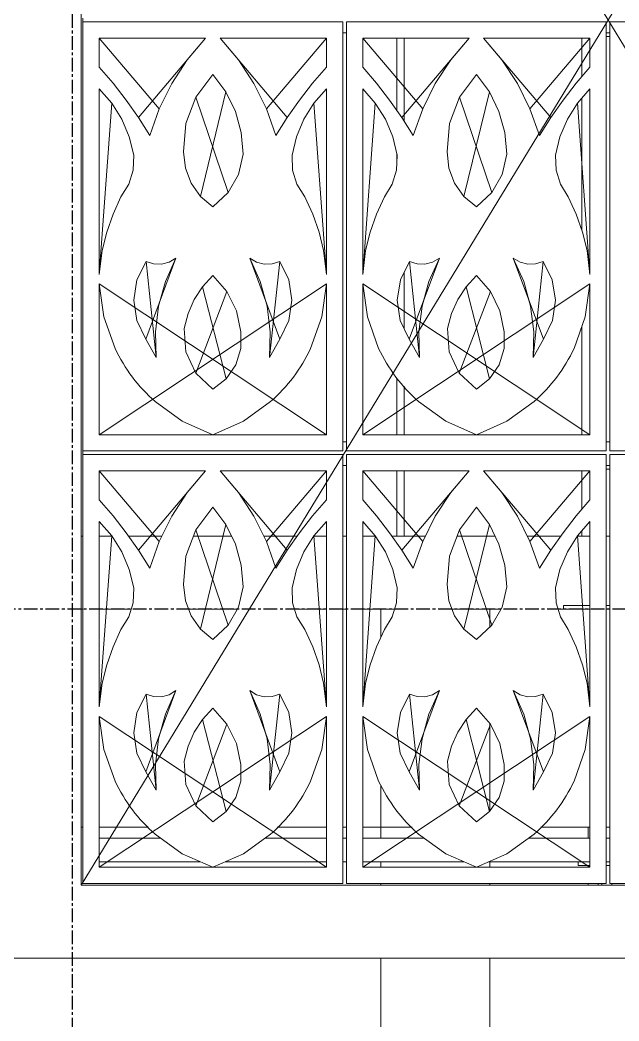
# Model space of a CAD drawing. Header units: millimetres. Extents: x -153298 to 620751, y -313239 to 250031.
# Drawn here: x 43490 to 45138, y -117038 to -114285 of the extents above; entities that cross this region are included whole.
import ezdxf

# ---------------------------------------------------------------- set-up
doc = ezdxf.new("R2010")
doc.units = ezdxf.units.MM
doc.linetypes.add('CENTER', pattern=[2, 1.25, -0.25, 0.25, -0.25])
doc.linetypes.add('XKITLINE00', pattern=[0])
doc.layers.add('000 - EXISTING_BUILDING_MAIN_COLOR_251', color=7, linetype='Continuous')
doc.layers.add('000 - EXISTING_BUILDING_MAIN_COLOR_3', color=7, linetype='Continuous')
doc.layers.add('Part', color=7, linetype='Continuous', lineweight=0)

# ---------------------------------------------------------------- blocks, each defined once
blk = doc.blocks.new('*A12971262')
at = {"layer": 'Part', "color": 7, "linetype": 'XKITLINE00', "lineweight": 0}
for p, q in [((407.409912, 19.79313), (407.409912, 21.382739)), ((407.409912, 18.651642), (407.409912, 18.833069)), ((407.409912, 12.658387), (407.409912, 13.90092)), ((407.409912, 10.42254), (407.409912, 11.862739))]:
    blk.add_line(p, q, dxfattribs=at)
blk = doc.blocks.new('*A13041267')
at = {"layer": 'Part', "color": 7, "linetype": 'XKITLINE00', "lineweight": 0}
for p, q in [((400.457909, 10.42254), (400.497911, 10.42254)), ((400.857919, 10.42254), (401.139185, 10.42254)), ((401.504635, 10.42254), (402.23285, 10.42254)), ((402.929858, 10.42254), (403.771649, 10.42254)), ((404.482964, 10.42254), (405.211179, 10.42254)), ((405.576629, 10.42254), (405.857895, 10.42254)), ((406.217911, 10.42254), (406.297911, 10.42254)), ((406.657919, 10.42254), (406.939185, 10.42254)), ((407.304635, 10.42254), (408.03285, 10.42254)), ((408.729858, 10.42254), (409.571649, 10.42254)), ((410.282964, 10.42254), (411.011179, 10.42254)), ((411.376629, 10.42254), (411.657895, 10.42254)), ((412.017911, 10.42254), (412.097911, 10.42254)), ((400.457909, 8.82254), (400.497911, 8.82254)), ((400.857919, 8.82254), (401.561046, 8.82254)), ((402.821795, 8.82254), (403.90225, 8.82254)), ((405.154768, 8.82254), (405.857895, 8.82254)), ((406.217911, 8.82254), (406.297911, 8.82254)), ((406.657919, 8.82254), (407.361046, 8.82254)), ((408.621795, 8.82254), (409.70225, 8.82254)), ((410.954768, 8.82254), (411.657895, 8.82254)), ((412.017911, 8.82254), (412.097911, 8.82254))]:
    blk.add_line(p, q, dxfattribs=at)
blk = doc.blocks.new('*A13051268')
at = {"layer": 'Part', "color": 7, "linetype": 'XKITLINE00', "lineweight": 0}
for p, q in [((400.457909, 8.822545), (400.497911, 8.822545)), ((400.857919, 8.822545), (401.561047, 8.822545)), ((402.821793, 8.822545), (403.902253, 8.822545)), ((405.154767, 8.822545), (405.857895, 8.822545)), ((406.217911, 8.822545), (406.297911, 8.822545)), ((406.657919, 8.822545), (407.361047, 8.822545)), ((408.621793, 8.822545), (409.702253, 8.822545)), ((410.954767, 8.822545), (411.657895, 8.822545)), ((412.017911, 8.822545), (412.097911, 8.822545)), ((400.457909, 4.022545), (400.497911, 4.022545)), ((400.857919, 4.022545), (401.941614, 4.022545)), ((404.7742, 4.022545), (405.857895, 4.022545)), ((406.217911, 4.022545), (406.297911, 4.022545)), ((406.657919, 4.022545), (407.741614, 4.022545)), ((410.5742, 4.022545), (411.657895, 4.022545)), ((412.017911, 4.022545), (412.097911, 4.022545))]:
    blk.add_line(p, q, dxfattribs=at)
blk = doc.blocks.new('*A13361296')
at = {"layer": 'Part', "color": 7, "linetype": 'XKITLINE00', "lineweight": 0}
for p, q in [((407.057888, 8.20333), (407.057888, 8.822545)), ((407.057888, 8.822545), (407.361047, 8.822545)), ((408.621793, 8.822545), (409.457888, 8.822545)), ((409.457888, 8.429114), (409.457888, 8.822545)), ((409.457888, 4.380215), (409.457888, 6.295593)), ((407.057888, 3.778517), (407.057888, 4.949614)), ((407.057888, 3.138387), (407.057888, 3.258517)), ((409.457888, 3.138387), (409.457888, 3.258517)), ((407.057888, 2.742546), (407.057888, 2.782517)), ((409.457888, 2.742546), (409.457888, 2.782517)), ((407.057888, -20.634477), (407.057888, 1.142546)), ((409.457888, -20.634477), (409.457888, 1.142546))]:
    blk.add_line(p, q, dxfattribs=at)
blk = doc.blocks.new('*A17691722')
at = {"layer": '000 - EXISTING_BUILDING_MAIN_COLOR_3', "color": 7, "linetype": 'XKITLINE00', "lineweight": 0}
for p, q in [((423.657912, 40.822545), (400.457909, 2.742546)), ((400.457909, 40.822545), (423.657912, 2.742546)), ((400.457909, 2.742546), (400.457909, 40.822545)), ((400.457909, 2.742546), (423.657912, 2.742546)), ((398.857909, 1.142546), (521.257903, 1.142546))]:
    blk.add_line(p, q, dxfattribs=at)
blk = doc.blocks.new('*A17701723')
at = {"layer": 'Part', "color": 7, "linetype": 'XKITLINE00', "lineweight": 0}
for p, q in [((406.217911, 12.498517), (406.297911, 12.498517)), ((412.017911, 12.498517), (412.097911, 12.498517)), ((400.497911, 12.222517), (400.497911, 12.302517)), ((406.217911, 11.978517), (406.297911, 11.978517)), ((412.017911, 11.978517), (412.097911, 11.978517))]:
    blk.add_line(p, q, dxfattribs=at)
blk = doc.blocks.new('*A17711724')
at = {"layer": 'Part', "color": 7, "linetype": 'XKITLINE00', "lineweight": 0}
for p, q in [((400.497911, 21.742517), (400.497911, 21.822517)), ((406.217911, 21.498517), (406.297911, 21.498517)), ((412.017911, 21.498517), (412.097911, 21.498517))]:
    blk.add_line(p, q, dxfattribs=at)
blk = doc.blocks.new('*A17741727')
at = {"layer": 'Part', "color": 7, "linetype": 'XKITLINE00', "lineweight": 0}
for p, q in [((400.857919, 3.778517), (402.208691, 3.778517)), ((404.507123, 3.778517), (405.857895, 3.778517)), ((406.217911, 3.778517), (406.297911, 3.778517)), ((406.657919, 3.778517), (408.008691, 3.778517)), ((410.307123, 3.778517), (411.657895, 3.778517)), ((412.017911, 3.778517), (412.097911, 3.778517)), ((400.857919, 3.258517), (403.087711, 3.258517)), ((403.628117, 3.258517), (405.857895, 3.258517)), ((406.217911, 3.258517), (406.297911, 3.258517)), ((406.657919, 3.258517), (408.887711, 3.258517)), ((409.428117, 3.258517), (411.657895, 3.258517)), ((412.017911, 3.258517), (412.097911, 3.258517))]:
    blk.add_line(p, q, dxfattribs=at)
blk = doc.blocks.new('*A18151764')
at = {"layer": 'Part', "color": 7, "linetype": 'XKITLINE00', "lineweight": 0}
for p, q in [((407.569912, 19.558253), (407.569912, 21.382785)), ((407.569912, 14.992392), (407.569912, 16.234208)), ((407.569912, 12.658387), (407.569912, 13.728054)), ((407.569912, 10.42254), (407.569912, 11.862785))]:
    blk.add_line(p, q, dxfattribs=at)
blk = doc.blocks.new('*A18281777')
at = {"layer": 'Part', "color": 7, "linetype": 'XKITLINE00', "lineweight": 0}
blk.add_line((400.457909, 8.822545), (400.497888, 8.822545), dxfattribs=at)
blk = doc.blocks.new('*A18301779')
at = {"layer": '000 - EXISTING_BUILDING_MAIN_COLOR_251', "color": 7, "linetype": 'XKITLINE00', "lineweight": 0}
for p, q in [((400.497911, 12.302517), (400.497911, 21.742517)), ((400.497911, 21.742517), (406.217911, 21.742517)), ((406.217911, 21.742517), (406.217911, 12.302517)), ((406.297911, 12.302517), (406.297911, 21.742517)), ((406.297911, 21.742517), (412.017911, 21.742517)), ((412.017911, 21.742517), (412.017911, 12.302517)), ((417.817911, 21.742517), (412.097911, 21.742517)), ((412.097911, 21.742517), (412.097911, 12.302517)), ((400.857919, 21.382523), (403.197671, 21.383195)), ((400.857919, 21.382523), (402.177312, 19.830619)), ((400.857919, 20.745377), (400.857919, 21.382523)), ((403.197671, 21.383195), (401.718825, 19.638561)), ((403.197671, 21.383195), (402.795711, 20.90812)), ((403.518143, 21.383195), (404.996989, 19.638561)), ((403.920103, 20.90812), (403.518143, 21.383195)), ((403.518143, 21.383195), (405.857895, 21.382523)), ((405.857895, 21.382523), (404.538502, 19.830619)), ((405.857895, 21.382523), (405.857895, 20.745377)), ((406.657919, 21.382523), (408.997671, 21.383195)), ((406.657919, 21.382523), (407.977312, 19.830619)), ((406.657919, 20.745377), (406.657919, 21.382523)), ((408.997671, 21.383195), (407.518825, 19.638561)), ((408.997671, 21.383195), (408.595711, 20.90812)), ((409.318143, 21.383195), (410.796989, 19.638561)), ((409.720103, 20.90812), (409.318143, 21.383195)), ((409.318143, 21.383195), (411.657895, 21.382523)), ((411.657895, 21.382523), (410.338502, 19.830619)), ((411.657895, 21.382523), (411.657895, 20.745377)), ((401.162219, 20.39014), (400.857919, 20.745377)), ((402.795711, 20.90812), (402.453931, 20.388068)), ((404.261883, 20.388068), (403.920103, 20.90812)), ((405.553595, 20.39014), (405.857895, 20.745377)), ((406.962219, 20.39014), (406.657919, 20.745377)), ((408.595711, 20.90812), (408.253931, 20.388068)), ((410.061883, 20.388068), (409.720103, 20.90812)), ((411.353595, 20.39014), (411.657895, 20.745377)), ((402.984028, 20.086175), (403.357895, 20.585694)), ((403.357895, 20.585694), (403.644908, 20.201065)), ((408.784028, 20.086175), (409.157895, 20.585694)), ((409.157895, 20.585694), (409.444908, 20.201065)), ((400.857919, 20.266434), (400.857919, 16.186434)), ((401.132936, 19.952518), (400.857919, 20.266434)), ((401.449402, 20.020927), (401.162219, 20.39014)), ((402.453931, 20.388068), (402.177312, 19.830619)), ((404.538502, 19.830619), (404.261883, 20.388068)), ((405.553595, 20.39014), (405.266412, 20.020927)), ((405.582878, 19.952518), (405.857895, 20.266434)), ((405.857895, 20.266434), (405.857895, 16.186434)), ((406.657919, 20.266434), (406.657919, 16.186434)), ((406.932936, 19.952518), (406.657919, 20.266434)), ((407.249402, 20.020927), (406.962219, 20.39014)), ((408.253931, 20.388068), (407.977312, 19.830619)), ((410.338502, 19.830619), (410.061883, 20.388068)), ((411.353595, 20.39014), (411.066412, 20.020927)), ((411.382878, 19.952518), (411.657895, 20.266434)), ((411.657895, 20.266434), (411.657895, 16.186434)), ((402.763857, 19.502377), (402.984028, 20.086175)), ((402.984028, 20.086175), (403.695296, 17.983653)), ((403.644908, 20.201065), (403.084853, 17.901446)), ((403.644908, 20.201065), (403.856162, 19.770151)), ((408.563857, 19.502377), (408.784028, 20.086175)), ((408.784028, 20.086175), (409.495296, 17.983653)), ((409.444908, 20.201065), (408.884853, 17.901446)), ((409.444908, 20.201065), (409.656162, 19.770151)), ((401.132936, 19.952518), (400.857919, 16.186434)), ((401.132936, 19.952518), (401.354443, 19.598805)), ((401.718825, 19.638561), (401.449402, 20.020927)), ((402.177312, 19.830619), (401.969888, 19.243897)), ((404.745926, 19.243897), (404.538502, 19.830619)), ((405.266412, 20.020927), (404.996989, 19.638561)), ((405.361371, 19.598805), (405.582878, 19.952518)), ((405.582878, 19.952518), (405.857895, 16.186434)), ((406.932936, 19.952518), (406.657919, 16.186434)), ((406.932936, 19.952518), (407.154443, 19.598805)), ((407.518825, 19.638561), (407.249402, 20.020927)), ((407.977312, 19.830619), (407.769888, 19.243897)), ((410.545926, 19.243897), (410.338502, 19.830619)), ((411.066412, 20.020927), (410.796989, 19.638561)), ((411.161371, 19.598805), (411.382878, 19.952518)), ((411.382878, 19.952518), (411.657895, 16.186434)), ((401.969888, 19.243897), (401.718825, 19.638561)), ((403.856162, 19.770151), (403.984427, 19.307697)), ((404.996989, 19.638561), (404.745926, 19.243897)), ((407.769888, 19.243897), (407.518825, 19.638561)), ((409.656162, 19.770151), (409.784427, 19.307697)), ((410.796989, 19.638561), (410.545926, 19.243897)), ((401.354443, 19.598805), (401.516785, 19.214328)), ((402.714758, 18.880376), (402.763857, 19.502377)), ((405.199029, 19.214328), (405.361371, 19.598805)), ((407.154443, 19.598805), (407.316785, 19.214328)), ((408.514758, 18.880376), (408.563857, 19.502377)), ((410.999029, 19.214328), (411.161371, 19.598805)), ((401.615815, 18.808901), (401.516785, 19.214328)), ((404.025313, 18.829529), (403.984427, 19.307697)), ((405.099998, 18.808901), (405.199029, 19.214328)), ((407.415815, 18.808901), (407.316785, 19.214328)), ((409.825313, 18.829529), (409.784427, 19.307697)), ((410.899998, 18.808901), (410.999029, 19.214328)), ((401.615815, 18.808901), (401.603508, 18.481042)), ((402.752504, 18.525819), (402.714758, 18.880376)), ((404.025313, 18.829529), (403.924698, 18.381468)), ((405.112306, 18.481042), (405.099998, 18.808901)), ((407.415815, 18.808901), (407.403508, 18.481042)), ((408.552504, 18.525819), (408.514758, 18.880376)), ((409.825313, 18.829529), (409.724698, 18.381468)), ((410.912306, 18.481042), (410.899998, 18.808901)), ((402.878596, 18.192297), (402.752504, 18.525819)), ((408.678596, 18.192297), (408.552504, 18.525819)), ((401.603508, 18.481042), (401.50734, 18.167363)), ((403.924698, 18.381468), (403.695296, 17.983653)), ((405.208474, 18.167363), (405.112306, 18.481042)), ((407.403508, 18.481042), (407.30734, 18.167363)), ((409.724698, 18.381468), (409.495296, 17.983653)), ((411.008474, 18.167363), (410.912306, 18.481042)), ((401.333773, 17.888944), (401.50734, 18.167363)), ((403.084853, 17.901446), (402.878596, 18.192297)), ((405.382041, 17.888944), (405.208474, 18.167363)), ((407.133773, 17.888944), (407.30734, 18.167363)), ((408.884853, 17.901446), (408.678596, 18.192297)), ((411.182041, 17.888944), (411.008474, 18.167363)), ((401.333773, 17.888944), (401.159609, 17.508841)), ((403.357895, 17.672135), (403.084853, 17.901446)), ((403.695296, 17.983653), (403.357895, 17.672135)), ((405.556205, 17.508841), (405.382041, 17.888944)), ((407.133773, 17.888944), (406.959609, 17.508841)), ((409.157895, 17.672135), (408.884853, 17.901446)), ((409.495296, 17.983653), (409.157895, 17.672135)), ((411.356205, 17.508841), (411.182041, 17.888944)), ((401.159609, 17.508841), (401.021038, 17.114367)), ((405.694776, 17.114367), (405.556205, 17.508841)), ((406.959609, 17.508841), (406.821038, 17.114367)), ((411.494776, 17.114367), (411.356205, 17.508841)), ((401.021038, 17.114367), (400.919228, 16.708848)), ((405.796585, 16.708848), (405.694776, 17.114367)), ((406.821038, 17.114367), (406.719228, 16.708848)), ((411.596585, 16.708848), (411.494776, 17.114367)), ((400.919228, 16.708848), (400.857919, 16.186434)), ((402.545884, 16.545792), (401.881119, 14.761918)), ((402.545884, 16.545792), (402.31483, 16.029249)), ((402.396155, 16.455593), (402.545884, 16.545792)), ((404.16993, 16.545792), (404.834695, 14.761918)), ((404.400984, 16.029249), (404.16993, 16.545792)), ((404.16993, 16.545792), (404.319659, 16.455593)), ((405.857895, 16.186434), (405.796585, 16.708848)), ((406.719228, 16.708848), (406.657919, 16.186434)), ((408.345884, 16.545792), (407.681119, 14.761918)), ((408.345884, 16.545792), (408.11483, 16.029249)), ((408.196155, 16.455593), (408.345884, 16.545792)), ((409.96993, 16.545792), (410.634695, 14.761918)), ((410.200984, 16.029249), (409.96993, 16.545792)), ((409.96993, 16.545792), (410.119659, 16.455593)), ((411.657895, 16.186434), (411.596585, 16.708848)), ((401.687051, 16.065111), (401.886307, 16.471741)), ((401.886307, 16.471741), (402.108994, 14.356827)), ((401.886307, 16.471741), (402.05231, 16.41699)), ((402.05231, 16.41699), (402.22702, 16.411456)), ((402.22702, 16.411456), (402.396155, 16.455593)), ((404.319659, 16.455593), (404.488793, 16.411456)), ((404.488793, 16.411456), (404.663504, 16.41699)), ((404.829507, 16.471741), (404.60682, 14.356827)), ((404.663504, 16.41699), (404.829507, 16.471741)), ((404.829507, 16.471741), (405.028763, 16.065111)), ((407.487051, 16.065111), (407.686307, 16.471741)), ((407.686307, 16.471741), (407.908994, 14.356827)), ((407.686307, 16.471741), (407.85231, 16.41699)), ((407.85231, 16.41699), (408.02702, 16.411456)), ((408.02702, 16.411456), (408.196155, 16.455593)), ((410.119659, 16.455593), (410.288793, 16.411456)), ((410.288793, 16.411456), (410.463504, 16.41699)), ((410.629507, 16.471741), (410.40682, 14.356827)), ((410.463504, 16.41699), (410.629507, 16.471741)), ((410.629507, 16.471741), (410.828763, 16.065111)), ((403.132818, 15.912025), (403.357895, 16.16272)), ((403.357895, 16.16272), (403.665902, 15.80632)), ((408.932818, 15.912025), (409.157895, 16.16272)), ((409.157895, 16.16272), (409.465902, 15.80632)), ((400.857919, 15.978957), (405.857895, 12.658387)), ((405.857895, 15.978957), (400.857919, 12.658387)), ((400.857919, 12.658387), (400.857919, 15.978957)), ((400.857919, 15.978957), (400.959356, 15.249821)), ((401.617637, 15.617637), (401.687051, 16.065111)), ((402.31483, 16.029249), (402.163059, 15.484118)), ((402.94957, 15.62931), (403.132818, 15.912025)), ((403.132818, 15.912025), (403.651025, 13.890287)), ((404.552755, 15.484118), (404.400984, 16.029249)), ((405.028763, 16.065111), (405.098177, 15.617637)), ((405.756458, 15.249821), (405.857895, 15.978957)), ((405.857895, 15.978957), (405.857895, 12.658387)), ((406.657919, 15.978957), (411.657895, 12.658387)), ((411.657895, 15.978957), (406.657919, 12.658387)), ((406.657919, 12.658387), (406.657919, 15.978957)), ((406.657919, 15.978957), (406.759356, 15.249821)), ((407.417637, 15.617637), (407.487051, 16.065111)), ((408.11483, 16.029249), (407.963059, 15.484118)), ((408.74957, 15.62931), (408.932818, 15.912025)), ((408.932818, 15.912025), (409.451025, 13.890287)), ((410.352755, 15.484118), (410.200984, 16.029249)), ((410.828763, 16.065111), (410.898177, 15.617637)), ((411.556458, 15.249821), (411.657895, 15.978957)), ((411.657895, 15.978957), (411.657895, 12.658387)), ((403.665902, 15.80632), (402.982075, 14.014752)), ((403.665902, 15.80632), (403.87561, 15.384524)), ((409.465902, 15.80632), (408.782075, 14.014752)), ((409.465902, 15.80632), (409.67561, 15.384524)), ((401.684335, 15.16975), (401.617637, 15.617637)), ((402.163059, 15.484118), (402.093936, 14.922491)), ((402.812631, 15.321487), (402.94957, 15.62931)), ((404.621878, 14.922491), (404.552755, 15.484118)), ((405.098177, 15.617637), (405.031479, 15.16975)), ((407.484335, 15.16975), (407.417637, 15.617637)), ((407.963059, 15.484118), (407.893936, 14.922491)), ((408.612631, 15.321487), (408.74957, 15.62931)), ((410.421878, 14.922491), (410.352755, 15.484118)), ((410.898177, 15.617637), (410.831479, 15.16975)), ((400.959356, 15.249821), (401.205602, 14.55607)), ((402.725347, 14.996081), (402.812631, 15.321487)), ((403.87561, 15.384524), (403.973846, 14.92383)), ((405.510212, 14.55607), (405.756458, 15.249821)), ((406.759356, 15.249821), (407.005602, 14.55607)), ((408.525347, 14.996081), (408.612631, 15.321487)), ((409.67561, 15.384524), (409.773846, 14.92383)), ((411.310212, 14.55607), (411.556458, 15.249821)), ((401.881119, 14.761918), (401.684335, 15.16975)), ((402.761087, 14.481185), (402.725347, 14.996081)), ((405.031479, 15.16975), (404.834695, 14.761918)), ((407.681119, 14.761918), (407.484335, 15.16975)), ((408.561087, 14.481185), (408.525347, 14.996081)), ((410.831479, 15.16975), (410.634695, 14.761918)), ((402.108994, 14.356827), (401.881119, 14.761918)), ((402.093936, 14.922491), (402.108994, 14.356827)), ((403.97361, 14.551665), (403.973846, 14.92383)), ((404.60682, 14.356827), (404.621878, 14.922491)), ((404.834695, 14.761918), (404.60682, 14.356827)), ((407.908994, 14.356827), (407.681119, 14.761918)), ((407.893936, 14.922491), (407.908994, 14.356827)), ((409.77361, 14.551665), (409.773846, 14.92383)), ((410.40682, 14.356827), (410.421878, 14.922491)), ((410.634695, 14.761918), (410.40682, 14.356827)), ((403.97361, 14.551665), (403.862653, 14.196425)), ((409.77361, 14.551665), (409.662653, 14.196425)), ((402.982075, 14.014752), (402.761087, 14.481185)), ((408.782075, 14.014752), (408.561087, 14.481185)), ((403.862653, 14.196425), (403.651025, 13.890287)), ((409.662653, 14.196425), (409.451025, 13.890287)), ((403.357895, 13.660981), (402.982075, 14.014752)), ((403.651025, 13.890287), (403.357895, 13.660981)), ((409.157895, 13.660981), (408.782075, 14.014752)), ((409.451025, 13.890287), (409.157895, 13.660981)), ((402.086609, 13.385891), (402.685244, 12.957448)), ((404.03057, 12.957448), (404.629205, 13.385891)), ((407.886609, 13.385891), (408.485244, 12.957448)), ((409.83057, 12.957448), (410.429205, 13.385891)), ((402.685244, 12.957448), (403.357919, 12.658387)), ((403.357919, 12.658387), (404.03057, 12.957448)), ((408.485244, 12.957448), (409.157919, 12.658387)), ((409.157919, 12.658387), (409.83057, 12.957448)), ((405.857895, 12.658387), (400.857919, 12.658387)), ((411.657895, 12.658387), (406.657919, 12.658387)), ((406.217911, 12.302517), (400.497911, 12.302517)), ((400.497911, 2.782517), (400.497911, 12.222517)), ((400.497911, 12.222517), (406.217911, 12.222517)), ((406.217911, 12.222517), (406.217911, 2.782517)), ((412.017911, 12.302517), (406.297911, 12.302517)), ((406.297911, 2.782517), (406.297911, 12.222517)), ((406.297911, 12.222517), (412.017911, 12.222517)), ((412.017911, 12.222517), (412.017911, 2.782517)), ((412.097911, 12.302517), (417.817911, 12.302517)), ((417.817911, 12.222517), (412.097911, 12.222517)), ((412.097911, 12.222517), (412.097911, 2.782517)), ((400.857919, 11.862523), (403.197671, 11.863195)), ((400.857919, 11.862523), (402.177312, 10.310619)), ((400.857919, 11.225377), (400.857919, 11.862523)), ((403.197671, 11.863195), (401.718825, 10.118561)), ((403.197671, 11.863195), (402.795711, 11.38812)), ((403.518143, 11.863195), (404.996989, 10.118561)), ((403.920103, 11.38812), (403.518143, 11.863195)), ((403.518143, 11.863195), (405.857895, 11.862523)), ((405.857895, 11.862523), (404.538502, 10.310619)), ((405.857895, 11.862523), (405.857895, 11.225377)), ((406.657919, 11.862523), (408.997671, 11.863195)), ((406.657919, 11.862523), (407.977312, 10.310619)), ((406.657919, 11.225377), (406.657919, 11.862523)), ((408.997671, 11.863195), (407.518825, 10.118561)), ((408.997671, 11.863195), (408.595711, 11.38812)), ((409.318143, 11.863195), (410.796989, 10.118561)), ((409.720103, 11.38812), (409.318143, 11.863195)), ((409.318143, 11.863195), (411.657895, 11.862523)), ((411.657895, 11.862523), (410.338502, 10.310619)), ((411.657895, 11.862523), (411.657895, 11.225377)), ((402.795711, 11.38812), (402.453931, 10.868068)), ((404.261883, 10.868068), (403.920103, 11.38812)), ((408.595711, 11.38812), (408.253931, 10.868068)), ((410.061883, 10.868068), (409.720103, 11.38812)), ((401.162219, 10.87014), (400.857919, 11.225377)), ((402.984028, 10.566175), (403.357895, 11.065694)), ((403.357895, 11.065694), (403.644908, 10.681065)), ((405.553595, 10.87014), (405.857895, 11.225377)), ((406.962219, 10.87014), (406.657919, 11.225377)), ((408.784028, 10.566175), (409.157895, 11.065694)), ((409.157895, 11.065694), (409.444908, 10.681065)), ((411.353595, 10.87014), (411.657895, 11.225377)), ((401.449402, 10.500927), (401.162219, 10.87014)), ((402.453931, 10.868068), (402.177312, 10.310619)), ((404.538502, 10.310619), (404.261883, 10.868068)), ((405.553595, 10.87014), (405.266412, 10.500927)), ((407.249402, 10.500927), (406.962219, 10.87014)), ((408.253931, 10.868068), (407.977312, 10.310619)), ((410.338502, 10.310619), (410.061883, 10.868068)), ((411.353595, 10.87014), (411.066412, 10.500927)), ((400.857919, 10.746434), (400.857919, 6.666434)), ((401.132936, 10.432518), (400.857919, 10.746434)), ((403.644908, 10.681065), (403.084853, 8.381446)), ((403.644908, 10.681065), (403.856162, 10.250151)), ((405.582878, 10.432518), (405.857895, 10.746434)), ((405.857895, 10.746434), (405.857895, 6.666434)), ((406.657919, 10.746434), (406.657919, 6.666434)), ((406.932936, 10.432518), (406.657919, 10.746434)), ((409.444908, 10.681065), (408.884853, 8.381446)), ((409.444908, 10.681065), (409.656162, 10.250151)), ((411.382878, 10.432518), (411.657895, 10.746434)), ((411.657895, 10.746434), (411.657895, 6.666434)), ((401.132936, 10.432518), (400.857919, 6.666434)), ((401.132936, 10.432518), (401.354443, 10.078805)), ((401.718825, 10.118561), (401.449402, 10.500927)), ((402.763857, 9.982377), (402.984028, 10.566175)), ((402.984028, 10.566175), (403.695296, 8.463653)), ((405.266412, 10.500927), (404.996989, 10.118561)), ((405.361371, 10.078805), (405.582878, 10.432518)), ((405.582878, 10.432518), (405.857895, 6.666434)), ((406.932936, 10.432518), (406.657919, 6.666434)), ((406.932936, 10.432518), (407.154443, 10.078805)), ((407.518825, 10.118561), (407.249402, 10.500927)), ((408.563857, 9.982377), (408.784028, 10.566175)), ((408.784028, 10.566175), (409.495296, 8.463653)), ((411.066412, 10.500927), (410.796989, 10.118561)), ((411.161371, 10.078805), (411.382878, 10.432518)), ((411.382878, 10.432518), (411.657895, 6.666434)), ((402.177312, 10.310619), (401.969888, 9.723897)), ((403.856162, 10.250151), (403.984427, 9.787697)), ((404.745926, 9.723897), (404.538502, 10.310619)), ((407.977312, 10.310619), (407.769888, 9.723897)), ((409.656162, 10.250151), (409.784427, 9.787697)), ((410.545926, 9.723897), (410.338502, 10.310619)), ((401.354443, 10.078805), (401.516785, 9.694328)), ((401.969888, 9.723897), (401.718825, 10.118561)), ((402.714758, 9.360376), (402.763857, 9.982377)), ((404.996989, 10.118561), (404.745926, 9.723897)), ((405.199029, 9.694328), (405.361371, 10.078805)), ((407.154443, 10.078805), (407.316785, 9.694328)), ((407.769888, 9.723897), (407.518825, 10.118561)), ((408.514758, 9.360376), (408.563857, 9.982377)), ((410.796989, 10.118561), (410.545926, 9.723897)), ((410.999029, 9.694328), (411.161371, 10.078805)), ((401.615815, 9.288901), (401.516785, 9.694328)), ((404.025313, 9.309529), (403.984427, 9.787697)), ((405.099998, 9.288901), (405.199029, 9.694328)), ((407.415815, 9.288901), (407.316785, 9.694328)), ((409.825313, 9.309529), (409.784427, 9.787697)), ((410.899998, 9.288901), (410.999029, 9.694328)), ((401.615815, 9.288901), (401.603508, 8.961042)), ((402.752504, 9.005819), (402.714758, 9.360376)), ((404.025313, 9.309529), (403.924698, 8.861468)), ((405.112306, 8.961042), (405.099998, 9.288901)), ((407.415815, 9.288901), (407.403508, 8.961042)), ((408.552504, 9.005819), (408.514758, 9.360376)), ((409.825313, 9.309529), (409.724698, 8.861468)), ((410.912306, 8.961042), (410.899998, 9.288901)), ((401.603508, 8.961042), (401.50734, 8.647363)), ((402.878596, 8.672297), (402.752504, 9.005819)), ((403.924698, 8.861468), (403.695296, 8.463653)), ((405.208474, 8.647363), (405.112306, 8.961042)), ((407.403508, 8.961042), (407.30734, 8.647363)), ((408.678596, 8.672297), (408.552504, 9.005819)), ((409.724698, 8.861468), (409.495296, 8.463653)), ((411.008474, 8.647363), (410.912306, 8.961042)), ((401.333773, 8.368944), (401.50734, 8.647363)), ((403.084853, 8.381446), (402.878596, 8.672297)), ((405.382041, 8.368944), (405.208474, 8.647363)), ((407.133773, 8.368944), (407.30734, 8.647363)), ((408.884853, 8.381446), (408.678596, 8.672297)), ((411.182041, 8.368944), (411.008474, 8.647363)), ((403.357895, 8.152135), (403.084853, 8.381446)), ((403.695296, 8.463653), (403.357895, 8.152135)), ((409.157895, 8.152135), (408.884853, 8.381446)), ((409.495296, 8.463653), (409.157895, 8.152135)), ((401.333773, 8.368944), (401.159609, 7.988841)), ((405.556205, 7.988841), (405.382041, 8.368944)), ((407.133773, 8.368944), (406.959609, 7.988841)), ((411.356205, 7.988841), (411.182041, 8.368944)), ((401.159609, 7.988841), (401.021038, 7.594367)), ((405.694776, 7.594367), (405.556205, 7.988841)), ((406.959609, 7.988841), (406.821038, 7.594367)), ((411.494776, 7.594367), (411.356205, 7.988841)), ((401.021038, 7.594367), (400.919228, 7.188848)), ((405.796585, 7.188848), (405.694776, 7.594367)), ((406.821038, 7.594367), (406.719228, 7.188848)), ((411.596585, 7.188848), (411.494776, 7.594367)), ((400.919228, 7.188848), (400.857919, 6.666434)), ((405.857895, 6.666434), (405.796585, 7.188848)), ((406.719228, 7.188848), (406.657919, 6.666434)), ((411.657895, 6.666434), (411.596585, 7.188848)), ((401.687051, 6.545111), (401.886307, 6.951741)), ((402.545884, 7.025792), (401.881119, 5.241918)), ((401.886307, 6.951741), (402.108994, 4.836827)), ((401.886307, 6.951741), (402.05231, 6.89699)), ((402.05231, 6.89699), (402.22702, 6.891456)), ((402.22702, 6.891456), (402.396155, 6.935593)), ((402.545884, 7.025792), (402.31483, 6.509249)), ((402.396155, 6.935593), (402.545884, 7.025792)), ((404.16993, 7.025792), (404.834695, 5.241918)), ((404.400984, 6.509249), (404.16993, 7.025792)), ((404.16993, 7.025792), (404.319659, 6.935593)), ((404.319659, 6.935593), (404.488793, 6.891456)), ((404.488793, 6.891456), (404.663504, 6.89699)), ((404.829507, 6.951741), (404.60682, 4.836827)), ((404.663504, 6.89699), (404.829507, 6.951741)), ((404.829507, 6.951741), (405.028763, 6.545111)), ((407.487051, 6.545111), (407.686307, 6.951741)), ((408.345884, 7.025792), (407.681119, 5.241918)), ((407.686307, 6.951741), (407.908994, 4.836827)), ((407.686307, 6.951741), (407.85231, 6.89699)), ((407.85231, 6.89699), (408.02702, 6.891456)), ((408.02702, 6.891456), (408.196155, 6.935593)), ((408.345884, 7.025792), (408.11483, 6.509249)), ((408.196155, 6.935593), (408.345884, 7.025792)), ((409.96993, 7.025792), (410.634695, 5.241918)), ((410.200984, 6.509249), (409.96993, 7.025792)), ((409.96993, 7.025792), (410.119659, 6.935593)), ((410.119659, 6.935593), (410.288793, 6.891456)), ((410.288793, 6.891456), (410.463504, 6.89699)), ((410.629507, 6.951741), (410.40682, 4.836827)), ((410.463504, 6.89699), (410.629507, 6.951741)), ((410.629507, 6.951741), (410.828763, 6.545111)), ((403.132818, 6.392025), (403.357895, 6.64272)), ((403.357895, 6.64272), (403.665902, 6.28632)), ((408.932818, 6.392025), (409.157895, 6.64272)), ((409.157895, 6.64272), (409.465902, 6.28632)), ((400.857919, 6.458957), (405.857895, 3.138387)), ((405.857895, 6.458957), (400.857919, 3.138387)), ((400.857919, 3.138387), (400.857919, 6.458957)), ((400.857919, 6.458957), (400.959356, 5.729821)), ((401.617637, 6.097637), (401.687051, 6.545111)), ((402.31483, 6.509249), (402.163059, 5.964118)), ((402.94957, 6.10931), (403.132818, 6.392025)), ((403.132818, 6.392025), (403.651025, 4.370287)), ((404.552755, 5.964118), (404.400984, 6.509249)), ((405.028763, 6.545111), (405.098177, 6.097637)), ((405.756458, 5.729821), (405.857895, 6.458957)), ((405.857895, 6.458957), (405.857895, 3.138387)), ((406.657919, 6.458957), (411.657895, 3.138387)), ((411.657895, 6.458957), (406.657919, 3.138387)), ((406.657919, 3.138387), (406.657919, 6.458957)), ((406.657919, 6.458957), (406.759356, 5.729821)), ((407.417637, 6.097637), (407.487051, 6.545111)), ((408.11483, 6.509249), (407.963059, 5.964118)), ((408.74957, 6.10931), (408.932818, 6.392025)), ((408.932818, 6.392025), (409.451025, 4.370287)), ((410.352755, 5.964118), (410.200984, 6.509249)), ((410.828763, 6.545111), (410.898177, 6.097637)), ((411.556458, 5.729821), (411.657895, 6.458957)), ((411.657895, 6.458957), (411.657895, 3.138387)), ((403.665902, 6.28632), (402.982075, 4.494752)), ((403.665902, 6.28632), (403.87561, 5.864524)), ((409.465902, 6.28632), (408.782075, 4.494752)), ((409.465902, 6.28632), (409.67561, 5.864524)), ((401.684335, 5.64975), (401.617637, 6.097637)), ((402.163059, 5.964118), (402.093936, 5.402491)), ((402.812631, 5.801487), (402.94957, 6.10931)), ((404.621878, 5.402491), (404.552755, 5.964118)), ((405.098177, 6.097637), (405.031479, 5.64975)), ((407.484335, 5.64975), (407.417637, 6.097637)), ((407.963059, 5.964118), (407.893936, 5.402491)), ((408.612631, 5.801487), (408.74957, 6.10931)), ((410.421878, 5.402491), (410.352755, 5.964118)), ((410.898177, 6.097637), (410.831479, 5.64975)), ((400.959356, 5.729821), (401.205602, 5.03607)), ((402.725347, 5.476081), (402.812631, 5.801487)), ((403.87561, 5.864524), (403.973846, 5.40383)), ((405.510212, 5.03607), (405.756458, 5.729821)), ((406.759356, 5.729821), (407.005602, 5.03607)), ((408.525347, 5.476081), (408.612631, 5.801487)), ((409.67561, 5.864524), (409.773846, 5.40383)), ((411.310212, 5.03607), (411.556458, 5.729821)), ((401.881119, 5.241918), (401.684335, 5.64975)), ((405.031479, 5.64975), (404.834695, 5.241918)), ((407.681119, 5.241918), (407.484335, 5.64975)), ((410.831479, 5.64975), (410.634695, 5.241918)), ((402.093936, 5.402491), (402.108994, 4.836827)), ((402.761087, 4.961185), (402.725347, 5.476081)), ((403.97361, 5.031665), (403.973846, 5.40383)), ((404.60682, 4.836827), (404.621878, 5.402491)), ((407.893936, 5.402491), (407.908994, 4.836827)), ((408.561087, 4.961185), (408.525347, 5.476081)), ((409.77361, 5.031665), (409.773846, 5.40383)), ((410.40682, 4.836827), (410.421878, 5.402491)), ((402.108994, 4.836827), (401.881119, 5.241918)), ((404.834695, 5.241918), (404.60682, 4.836827)), ((407.908994, 4.836827), (407.681119, 5.241918)), ((410.634695, 5.241918), (410.40682, 4.836827)), ((402.982075, 4.494752), (402.761087, 4.961185)), ((403.97361, 5.031665), (403.862653, 4.676425)), ((408.782075, 4.494752), (408.561087, 4.961185)), ((409.77361, 5.031665), (409.662653, 4.676425)), ((403.862653, 4.676425), (403.651025, 4.370287)), ((409.662653, 4.676425), (409.451025, 4.370287)), ((403.357895, 4.140981), (402.982075, 4.494752)), ((409.157895, 4.140981), (408.782075, 4.494752)), ((403.651025, 4.370287), (403.357895, 4.140981)), ((409.451025, 4.370287), (409.157895, 4.140981)), ((402.086609, 3.865891), (402.685244, 3.437448)), ((404.03057, 3.437448), (404.629205, 3.865891)), ((407.886609, 3.865891), (408.485244, 3.437448)), ((409.83057, 3.437448), (410.429205, 3.865891)), ((402.685244, 3.437448), (403.357919, 3.138387)), ((403.357919, 3.138387), (404.03057, 3.437448)), ((408.485244, 3.437448), (409.157919, 3.138387)), ((409.157919, 3.138387), (409.83057, 3.437448)), ((405.857895, 3.138387), (400.857919, 3.138387)), ((411.657895, 3.138387), (406.657919, 3.138387)), ((406.217911, 2.782517), (400.497911, 2.782517)), ((412.017911, 2.782517), (406.297911, 2.782517)), ((412.097911, 2.782517), (417.817911, 2.782517))]:
    blk.add_line(p, q, dxfattribs=at)
for centre, start, end in [((404.490858, 16.112746), 205.353329, 228.597597), ((402.224956, 16.112746), 311.402403, 334.646671), ((410.290858, 16.112746), 205.353329, 228.597597), ((408.024956, 16.112746), 311.402403, 334.646671), ((404.490858, 6.592746), 205.353329, 228.597597), ((402.224956, 6.592746), 311.402403, 334.646671), ((410.290858, 6.592746), 205.353329, 228.597597), ((408.024956, 6.592746), 311.402403, 334.646671)]:
    blk.add_arc(centre, 3.635402, start, end, dxfattribs=at)
blk = doc.blocks.new('*A18321781')
at = {"layer": 'Part', "color": 7, "linetype": 'XKITLINE00', "lineweight": 0}
for p, q in [((411.477855, 20.5352), (411.477855, 21.382575)), ((411.477855, 17.162535), (411.477855, 20.060929)), ((411.477855, 12.658387), (411.477855, 15.028372)), ((411.477855, 11.0152), (411.477855, 11.862575)), ((411.477855, 10.42254), (411.477855, 10.540929))]:
    blk.add_line(p, q, dxfattribs=at)
blk = doc.blocks.new('*A18381787')
at = {"layer": 'Part', "color": 7, "linetype": 'XKITLINE00', "lineweight": 0}
for p, q in [((411.0778, 8.902545), (411.657895, 8.902545)), ((411.0778, 8.822545), (411.0778, 8.902545)), ((411.0778, 8.822545), (411.657895, 8.822545)), ((412.017911, 8.902545), (412.097911, 8.902545)), ((412.017911, 8.822545), (412.097911, 8.822545)), ((412.457919, 8.902545), (412.6778, 8.902545)), ((412.457919, 8.822545), (412.6778, 8.822545)), ((412.6778, 8.822545), (412.6778, 8.902545))]:
    blk.add_line(p, q, dxfattribs=at)
blk = doc.blocks.new('*A18391788')
at = {"layer": 'Part', "color": 7, "linetype": 'XKITLINE00', "lineweight": 0}
blk.add_line((412.017911, 11.898517), (412.097911, 11.898517), dxfattribs=at)
blk = doc.blocks.new('*A18461795')
at = {"layer": 'Part', "color": 7, "linetype": 'XKITLINE00', "lineweight": 0}
blk.add_line((412.017911, 21.418517), (412.097911, 21.418517), dxfattribs=at)
blk = doc.blocks.new('*A18661815')
at = {"layer": 'Part', "color": 7, "linetype": 'XKITLINE00', "lineweight": 0}
for p, q in [((411.617855, 3.778517), (411.617855, 4.022545)), ((411.617855, 3.138387), (411.617855, 3.178517)), ((411.617855, 2.742546), (411.617855, 2.782517)), ((412.137855, 2.742546), (412.137855, 2.782517))]:
    blk.add_line(p, q, dxfattribs=at)
blk = doc.blocks.new('*A18671816')
at = {"layer": 'Part', "color": 7, "linetype": 'XKITLINE00', "lineweight": 0}
for p, q in [((411.837855, 2.742546), (411.837855, 2.782517)), ((411.917855, 2.742546), (411.917855, 2.782517))]:
    blk.add_line(p, q, dxfattribs=at)
blk = doc.blocks.new('*A18681817')
at = {"layer": 'Part', "color": 7, "linetype": 'XKITLINE00', "lineweight": 0}
for p, q in [((411.397855, 3.258517), (411.397855, 3.178517)), ((411.397855, 3.178517), (411.657895, 3.178517)), ((412.017911, 3.178517), (412.097911, 3.178517))]:
    blk.add_line(p, q, dxfattribs=at)

msp = doc.modelspace()

# ---------------------------------------------------------------- linework, layer by layer
at = {"color": 7, "linetype": 'CENTER', "ltscale": 30}
for p, q in [((43632.7713, -109289.1478), (43632.7713, -125527.3802)), ((59557.5016, -115904.9884), (24877.4489, -115904.9884))]:
    msp.add_line(p, q, dxfattribs=at)

# ---------------------------------------------------------------- block references
at = {"color": 7, "lineweight": 0, "xscale": 125, "yscale": 125, "zscale": 125}
for name in ['*A17691722', '*A18301779', '*A18281777', '*A12971262', '*A18321781', '*A18151764', '*A17711724', '*A18461795', '*A17701723', '*A18391788', '*A13041267', '*A13051268', '*A13361296', '*A18381787', '*A18661815', '*A17741727', '*A18681817', '*A18671816']:
    msp.add_blockref(name, (-6399.4671, -117007.8065), dxfattribs=at)

doc.saveas('drawing.dxf')
